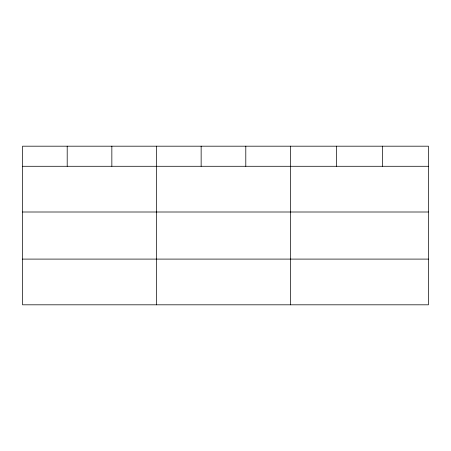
<?xml version="1.0" encoding="UTF-8"?>
<svg xmlns="http://www.w3.org/2000/svg" width="451" height="451" viewBox="0 0 451 451"><rect width="100%" height="100%" fill="white"/><g stroke="black" fill="none" stroke-linecap="round" stroke-linejoin="round"><path stroke-width="0.68" d="M428.45 212.004L428.45 146.186L22.55 146.186L22.55 304.814L428.45 304.814L428.45 212.004L22.55 212.004M22.55 166.284L428.45 166.284M22.55 259.099L428.45 259.099M382.448 146.186L382.448 166.284M336.446 146.186L336.446 166.284M290.444 146.186L290.444 304.814M245.795 146.186L245.795 166.284M201.146 146.186L201.146 166.284M156.497 146.186L156.497 304.814M111.848 146.186L111.848 166.284M67.199 146.186L67.199 166.284"/></g></svg>
